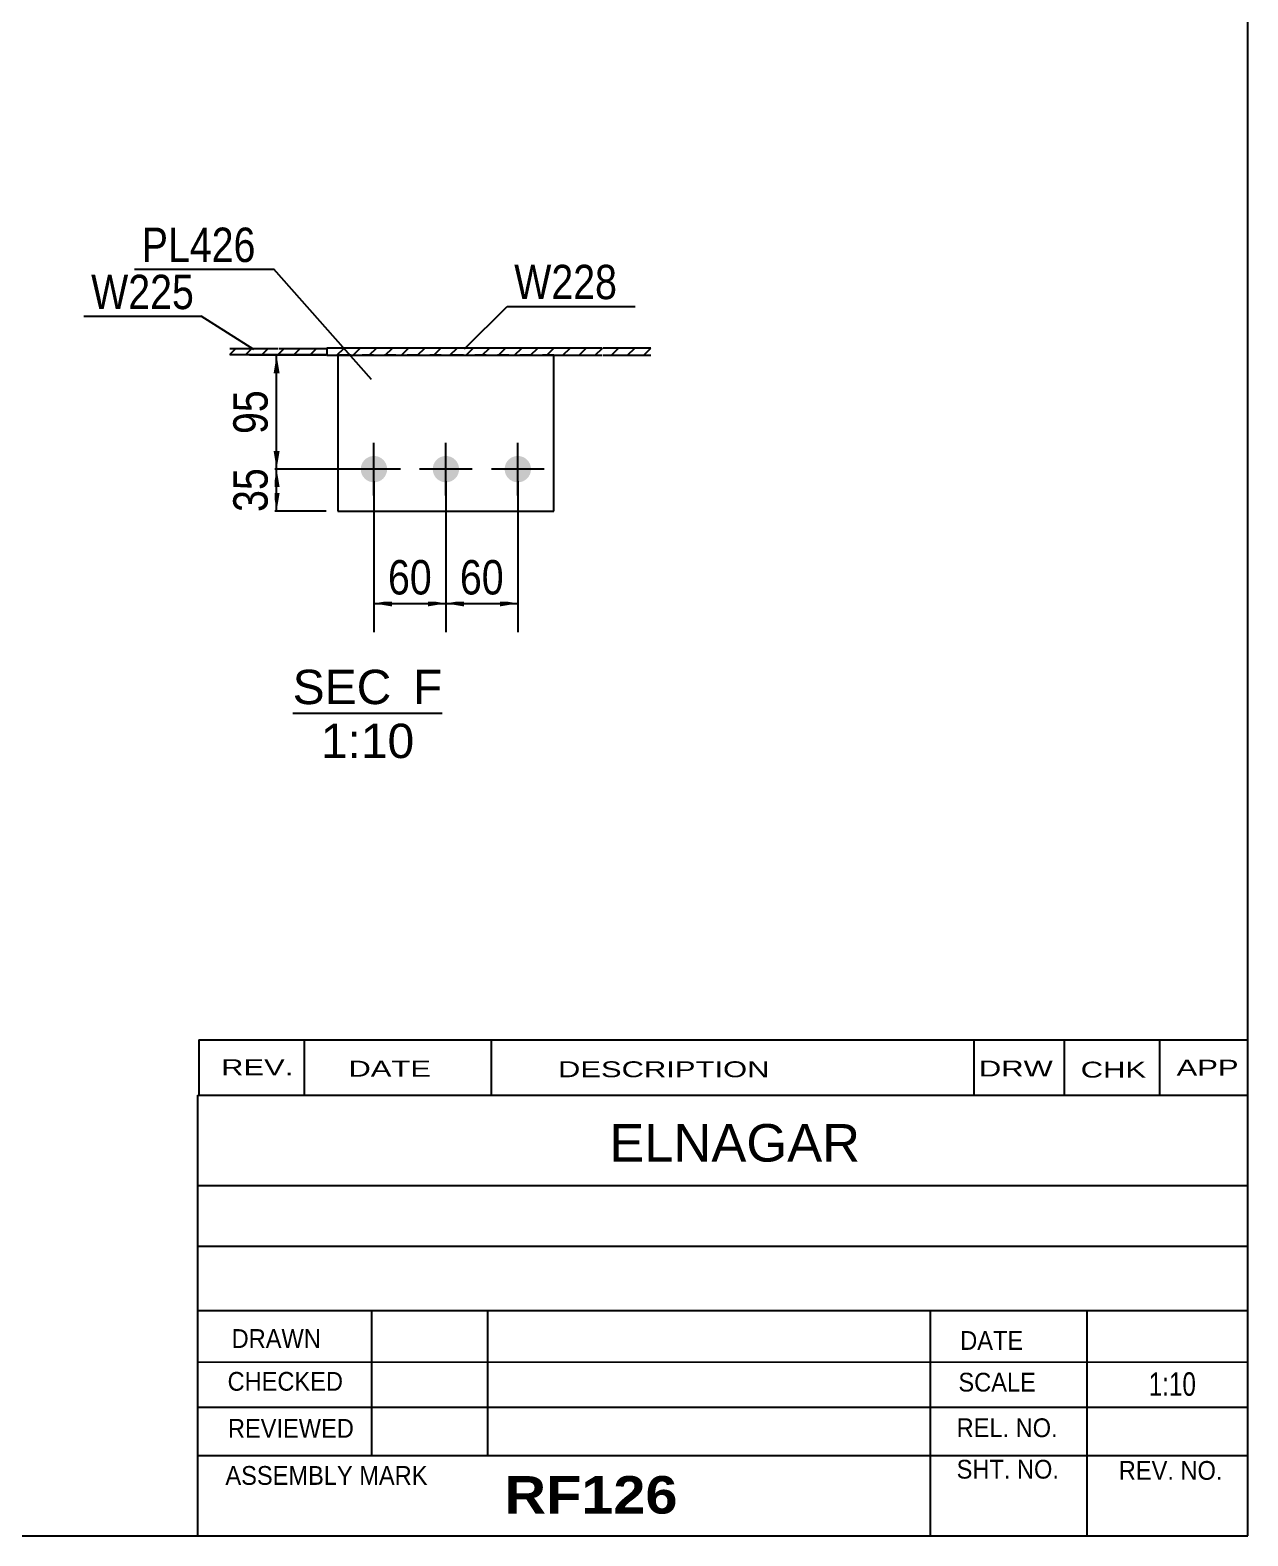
# Model space of a CAD drawing. Header units: millimetres. Extents: x -25 to 377, y -192 to 85.
# Drawn here: x 275.7 to 377.2, y -192.4 to -66.8 of the extents above; entities that cross this region are included whole.
import ezdxf

# ---------------------------------------------------------------- set-up
doc = ezdxf.new("R2010")
doc.units = ezdxf.units.MM
doc.linetypes.add('DXK_LINE_DOT1', pattern=[1.8814, 0.9407, -0.9407])
doc.styles.add('Arial', font='ARIAL.TTF', dxfattribs={"height": 0.2})
doc.styles.add('Arial Bold', font='ARIALBD.TTF', dxfattribs={"height": 0.2})
doc.styles.add('Arial Narrow', font='ARIALN.TTF', dxfattribs={"height": 0.2})

# ---------------------------------------------------------------- blocks, each defined once
blk = doc.blocks.new('Unknown-627304324-1201')
at = {"color": 5, "linetype": 'Continuous'}
for p, q in [((377.22, -192.4), (377.22, 84.6)), ((-22.78, -192.4), (377.22, -192.4))]:
    blk.add_line(p, q, dxfattribs=at)
blk = doc.blocks.new('Unknown-627304324-14 - 11956')
at = {"color": 1, "linetype": 'Continuous'}
blk.add_line((297.55, -123.77), (310.02, -123.77), dxfattribs=at)
at = {"color": 0, "linetype": 'Continuous'}
for points in [[(305.78, -123.02), (305.78, -120.02), (297.55, -120.02), (297.55, -123.02)], [(310.02, -123.02), (310.02, -120.02), (307.58, -120.02), (307.58, -123.02)], [(307.68, -127.52), (307.68, -124.52), (299.9, -124.52), (299.9, -127.52)]]:
    blk.add_wipeout(points, dxfattribs=at)
at = {"color": 136, "linetype": 'Continuous', "style": 'Arial'}
for s, height, p in [('SEC', 2.865, (297.55, -123.02)), ('F', 2.87, (307.58, -123.02)), ('1:10', 2.865, (299.9, -127.52))]:
    blk.add_text(s, height=height, dxfattribs=at).set_placement(p)
blk = doc.blocks.new('Bolt-627304324-12079 - 11956')
at = {"linetype": 'Continuous'}
for points in [[(303.23, -103.42, -1), (305.43, -103.42, -1)], [(309.23, -103.42, -1), (311.43, -103.42, -1)], [(315.23, -103.42, -1), (317.43, -103.42, -1)]]:
    blk.add_hatch(color=3, dxfattribs=at).paths.add_polyline_path(points)
at = {"color": 3, "linetype": 'Continuous'}
for p, q in [((304.33, -105.62), (304.33, -101.22)), ((310.33, -105.62), (310.33, -101.22)), ((316.33, -105.62), (316.33, -101.22)), ((306.53, -103.42), (302.13, -103.42)), ((312.53, -103.42), (308.13, -103.42)), ((318.53, -103.42), (314.13, -103.42))]:
    blk.add_line(p, q, dxfattribs=at)
blk = doc.blocks.new('Part-627304324-11962 - 11956')
at = {"linetype": 'Continuous'}
h = blk.add_hatch(dxfattribs=at)
h.set_pattern_fill('', scale=0.3, style=0, pattern_type=0)
h.set_pattern_definition([(45, (327.433, -93.3163), (-0.67352, 0.67352), [])])
h.paths.add_polyline_path([(327.43, -93.92), (327.43, -93.32), (300.4, -93.32), (300.4, -93.92)])
at = {"color": 2, "linetype": 'Continuous'}
for p, q in [((323.33, -93.32), (300.4, -93.32)), ((300.4, -93.32), (300.4, -93.92)), ((300.4, -93.92), (323.33, -93.92)), ((327.43, -93.32), (323.43, -93.32)), ((323.43, -93.92), (327.43, -93.92))]:
    blk.add_line(p, q, dxfattribs=at)
blk = doc.blocks.new('Part-627304324-12014 - 11956')
at = {"color": 2, "linetype": 'Continuous'}
for p, q in [((301.33, -93.92), (301.33, -106.92)), ((319.33, -106.92), (319.33, -93.92)), ((301.33, -106.92), (319.33, -106.92))]:
    blk.add_line(p, q, dxfattribs=at)
at = {"color": 7, "linetype": 'DXK_LINE_DOT1'}
blk.add_line((319.33, -93.92), (301.33, -93.92), dxfattribs=at)
blk = doc.blocks.new('Part-627304324-12046 - 11956')
at = {"linetype": 'Continuous'}
h = blk.add_hatch(dxfattribs=at)
h.set_pattern_fill('', scale=0.3, style=0, pattern_type=0)
h.set_pattern_definition([(45, (292.3031, -93.8663), (-0.67352, 0.67352), [])])
h.paths.add_polyline_path([(292.3, -93.37), (292.3, -93.87), (300.4, -93.87), (300.4, -93.37)])
at = {"color": 2, "linetype": 'Continuous'}
for p, q in [((292.3, -93.37), (296.3, -93.37)), ((292.3, -93.87), (296.3, -93.87)), ((296.4, -93.37), (300.4, -93.37)), ((296.4, -93.87), (300.4, -93.87)), ((300.4, -93.37), (300.4, -93.87))]:
    blk.add_line(p, q, dxfattribs=at)
blk = doc.blocks.new('StraightDimension-627304324-12367 - 11956')
at = {"linetype": 'Continuous'}
for points in [[(295.96, -95.42), (296.21, -93.92), (296.46, -95.42)], [(296.46, -101.92), (296.21, -103.42), (295.96, -101.92)]]:
    blk.add_hatch(color=7, dxfattribs=at).paths.add_polyline_path(points)
at = {"color": 7, "linetype": 'Continuous'}
for p, q in [((300.33, -93.92), (293.96, -93.92)), ((296.21, -103.42), (296.21, -93.92)), ((303.33, -103.42), (293.96, -103.42))]:
    blk.add_line(p, q, dxfattribs=at)
at = {"color": 0}
blk.add_wipeout([(296.06, -96.24), (291.86, -96.24), (291.86, -101.09), (296.06, -101.09)], dxfattribs=at)
at = {"color": 3, "style": 'Arial Narrow'}
blk.add_text('95', height=2.863, rotation=90.0002, dxfattribs=at).set_placement((295.46, -100.49))
blk = doc.blocks.new('StraightDimension-627304324-12368 - 11956')
at = {"linetype": 'Continuous'}
for points in [[(295.96, -104.92), (296.21, -103.42), (296.46, -104.92)], [(296.46, -105.42), (296.21, -106.92), (295.96, -105.42)]]:
    blk.add_hatch(color=7, dxfattribs=at).paths.add_polyline_path(points)
at = {"color": 7, "linetype": 'Continuous'}
for p, q in [((303.33, -103.42), (293.96, -103.42)), ((296.21, -106.92), (296.21, -103.42)), ((300.33, -106.92), (293.96, -106.92))]:
    blk.add_line(p, q, dxfattribs=at)
at = {"color": 0}
blk.add_wipeout([(296.06, -102.74), (291.86, -102.74), (291.86, -107.59), (296.06, -107.59)], dxfattribs=at)
at = {"color": 3, "style": 'Arial Narrow'}
blk.add_text('35', height=2.863, rotation=90.0002, dxfattribs=at).set_placement((295.46, -106.99))
blk = doc.blocks.new('StraightDimension-627304324-14862 - 11956')
at = {"linetype": 'Continuous'}
for points in [[(305.83, -114.87), (304.33, -114.62), (305.83, -114.37)], [(308.83, -114.37), (310.33, -114.62), (308.83, -114.87)]]:
    blk.add_hatch(color=7, dxfattribs=at).paths.add_polyline_path(points)
at = {"color": 7, "linetype": 'Continuous'}
for p, q in [((304.33, -104.42), (304.33, -117.02)), ((310.33, -104.42), (310.33, -117.02)), ((304.33, -114.62), (310.33, -114.62))]:
    blk.add_line(p, q, dxfattribs=at)
at = {"color": 0}
blk.add_wipeout([(309.76, -114.47), (309.76, -110.27), (304.9, -110.27), (304.9, -114.47)], dxfattribs=at)
at = {"color": 3, "style": 'Arial Narrow'}
blk.add_text('60', height=2.863, dxfattribs=at).set_placement((305.5, -113.87))
blk = doc.blocks.new('StraightDimension-627304324-14864 - 11956')
at = {"linetype": 'Continuous'}
for points in [[(311.83, -114.87), (310.33, -114.62), (311.83, -114.37)], [(314.83, -114.37), (316.33, -114.62), (314.83, -114.87)]]:
    blk.add_hatch(color=7, dxfattribs=at).paths.add_polyline_path(points)
at = {"color": 7, "linetype": 'Continuous'}
for p, q in [((310.33, -104.42), (310.33, -117.02)), ((316.33, -104.42), (316.33, -117.02)), ((310.33, -114.62), (316.33, -114.62))]:
    blk.add_line(p, q, dxfattribs=at)
at = {"color": 0}
blk.add_wipeout([(315.76, -114.47), (315.76, -110.27), (310.9, -110.27), (310.9, -114.47)], dxfattribs=at)
at = {"color": 3, "style": 'Arial Narrow'}
blk.add_text('60', height=2.863, dxfattribs=at).set_placement((311.5, -113.87))
blk = doc.blocks.new('CBS_REVISION-627304324-17260')
at = {"color": 7, "linetype": 'Continuous'}
for p, q in [((289.72, -151.02), (377.22, -151.02)), ((289.72, -151.02), (289.72, -155.65)), ((298.51, -151.02), (298.51, -155.65)), ((314.11, -151.02), (314.11, -155.58)), ((354.36, -151.02), (354.36, -155.65)), ((361.91, -151.02), (361.91, -155.65)), ((369.85, -151.02), (369.85, -155.65)), ((289.72, -155.65), (377.21, -155.65))]:
    blk.add_line(p, q, dxfattribs=at)
at = {"color": 7, "style": 'Arial Narrow', "width": 1.7}
for s, height, p in [('REV.', 1.326, (291.58, -153.97)), ('DATE', 1.326, (302.2, -154.09)), ('DESCRIPTION', 1.3257, (319.68, -154.14)), ('DRW', 1.326, (354.79, -154.08)), ('CHK', 1.326, (363.28, -154.17)), ('APP', 1.326, (371.28, -154.01))]:
    blk.add_text(s, height=height, dxfattribs=at).set_placement(p)
blk = doc.blocks.new('CBS_NAME_BLOG-627304324-17259')
at = {"color": 7, "linetype": 'Continuous'}
for p, q in [((289.63, -155.65), (377.15, -155.65)), ((289.63, -192.36), (289.63, -155.65)), ((289.63, -163.18), (377.15, -163.18)), ((289.71, -168.24), (377.22, -168.24)), ((289.63, -173.61), (377.15, -173.61)), ((304.16, -185.71), (304.16, -173.62)), ((313.84, -185.69), (313.84, -173.62)), ((350.76, -192.36), (350.76, -173.63)), ((363.81, -192.36), (363.81, -173.61)), ((289.64, -177.91), (377.22, -177.89)), ((289.63, -181.66), (377.15, -181.66)), ((289.63, -185.7), (377.15, -185.7)), ((289.63, -192.4), (377.22, -192.4))]:
    blk.add_line(p, q, dxfattribs=at)
at = {"color": 3, "linetype": 'Continuous', "style": 'Arial'}
blk.add_text('ELNAGAR', height=3.133, dxfattribs=at).set_placement((323.96, -161.18))
at = {"color": 3, "linetype": 'Continuous'}
for s, height, style, width, p in [('DRAWN', 1.566, 'Arial', 0.9, (292.46, -176.72)), ('DATE', 1.566, 'Arial', 0.9, (353.23, -176.88)), ('CHECKED', 1.566, 'Arial', 0.9, (292.12, -180.29)), ('SCALE', 1.566, 'Arial', 0.9, (353.08, -180.36)), ('1:10', 1.957, 'Arial Narrow', 0.9, (368.96, -180.71)), ('REVIEWED', 1.566, 'Arial', 0.9, (292.15, -184.21)), ('REL. NO.', 1.566, 'Arial', 0.9, (352.93, -184.16)), ('ASSEMBLY MARK', 1.5663, 'Arial', 0.9, (291.94, -188.14)), ('SHT. NO.', 1.566, 'Arial', 0.9, (352.93, -187.62)), ('REV. NO.', 1.566, 'Arial', 0.9, (366.46, -187.72)), ('RF126', 3.131, 'Arial Bold', 1.1, (315.21, -190.54))]:
    blk.add_text(s, height=height, dxfattribs=dict(at, style=style, width=width)).set_placement(p)
blk = doc.blocks.new('Mark-627304324-12340 - 11956')
at = {"color": 7, "linetype": 'Continuous'}
blk.add_line((304.12, -95.94), (295.97, -86.74), dxfattribs=at)
at = {"color": 0}
blk.add_wipeout([(294.47, -86.14), (294.47, -83.14), (284.96, -83.14), (284.96, -86.14)], dxfattribs=at)
blk.add_wipeout([(294.47, -86.14), (294.47, -83.14), (284.96, -83.14), (284.96, -86.14)], dxfattribs=at)
at = {"color": 7, "linetype": 'Continuous'}
blk.add_line((284.36, -86.74), (295.97, -86.74), dxfattribs=at)
at = {"color": 3, "style": 'Arial Narrow'}
blk.add_text('PL426', height=2.863, dxfattribs=at).set_placement((284.96, -86.14))
blk = doc.blocks.new('Mark-627304324-12337 - 11956')
at = {"color": 0}
blk.add_wipeout([(324.61, -89.24), (324.61, -86.24), (316.03, -86.24), (316.03, -89.24)], dxfattribs=at)
blk.add_wipeout([(324.61, -89.24), (324.61, -86.24), (316.03, -86.24), (316.03, -89.24)], dxfattribs=at)
at = {"color": 7, "linetype": 'Continuous'}
for p, q in [((311.89, -93.38), (315.43, -89.84)), ((315.43, -89.84), (326.11, -89.84))]:
    blk.add_line(p, q, dxfattribs=at)
at = {"color": 3, "style": 'Arial Narrow'}
blk.add_text('W228', height=2.863, dxfattribs=at).set_placement((316.03, -89.24))
blk = doc.blocks.new('Mark-627304324-12343 - 11956')
at = {"color": 0}
blk.add_wipeout([(289.33, -90.07), (289.33, -87.07), (280.74, -87.07), (280.74, -90.07)], dxfattribs=at)
blk.add_wipeout([(289.33, -90.07), (289.33, -87.07), (280.74, -87.07), (280.74, -90.07)], dxfattribs=at)
at = {"color": 7, "linetype": 'Continuous'}
for p in [(280.14, -90.67), (294.3, -93.44)]:
    blk.add_line(p, (289.93, -90.67), dxfattribs=at)
at = {"color": 3, "style": 'Arial Narrow'}
blk.add_text('W225', height=2.863, dxfattribs=at).set_placement((280.74, -90.07))

msp = doc.modelspace()

# ---------------------------------------------------------------- block references
for name in ['Unknown-627304324-1201', 'Part-627304324-12046 - 11956', 'Part-627304324-11962 - 11956', 'Part-627304324-12014 - 11956', 'Bolt-627304324-12079 - 11956', 'CBS_REVISION-627304324-17260', 'CBS_NAME_BLOG-627304324-17259']:
    msp.add_blockref(name, (0, 0))

# ---------------------------------------------------------------- next in the draw order: block references
for name in ['Mark-627304324-12337 - 11956', 'StraightDimension-627304324-12367 - 11956', 'StraightDimension-627304324-14862 - 11956', 'Unknown-627304324-14 - 11956']:
    msp.add_blockref(name, (0, 0))

# ---------------------------------------------------------------- next in the draw order: block references
for name in ['Mark-627304324-12340 - 11956', 'StraightDimension-627304324-12368 - 11956', 'StraightDimension-627304324-14864 - 11956']:
    msp.add_blockref(name, (0, 0))

# ---------------------------------------------------------------- next in the draw order: block references
msp.add_blockref('Mark-627304324-12343 - 11956', (0, 0))

doc.saveas('drawing.dxf')
